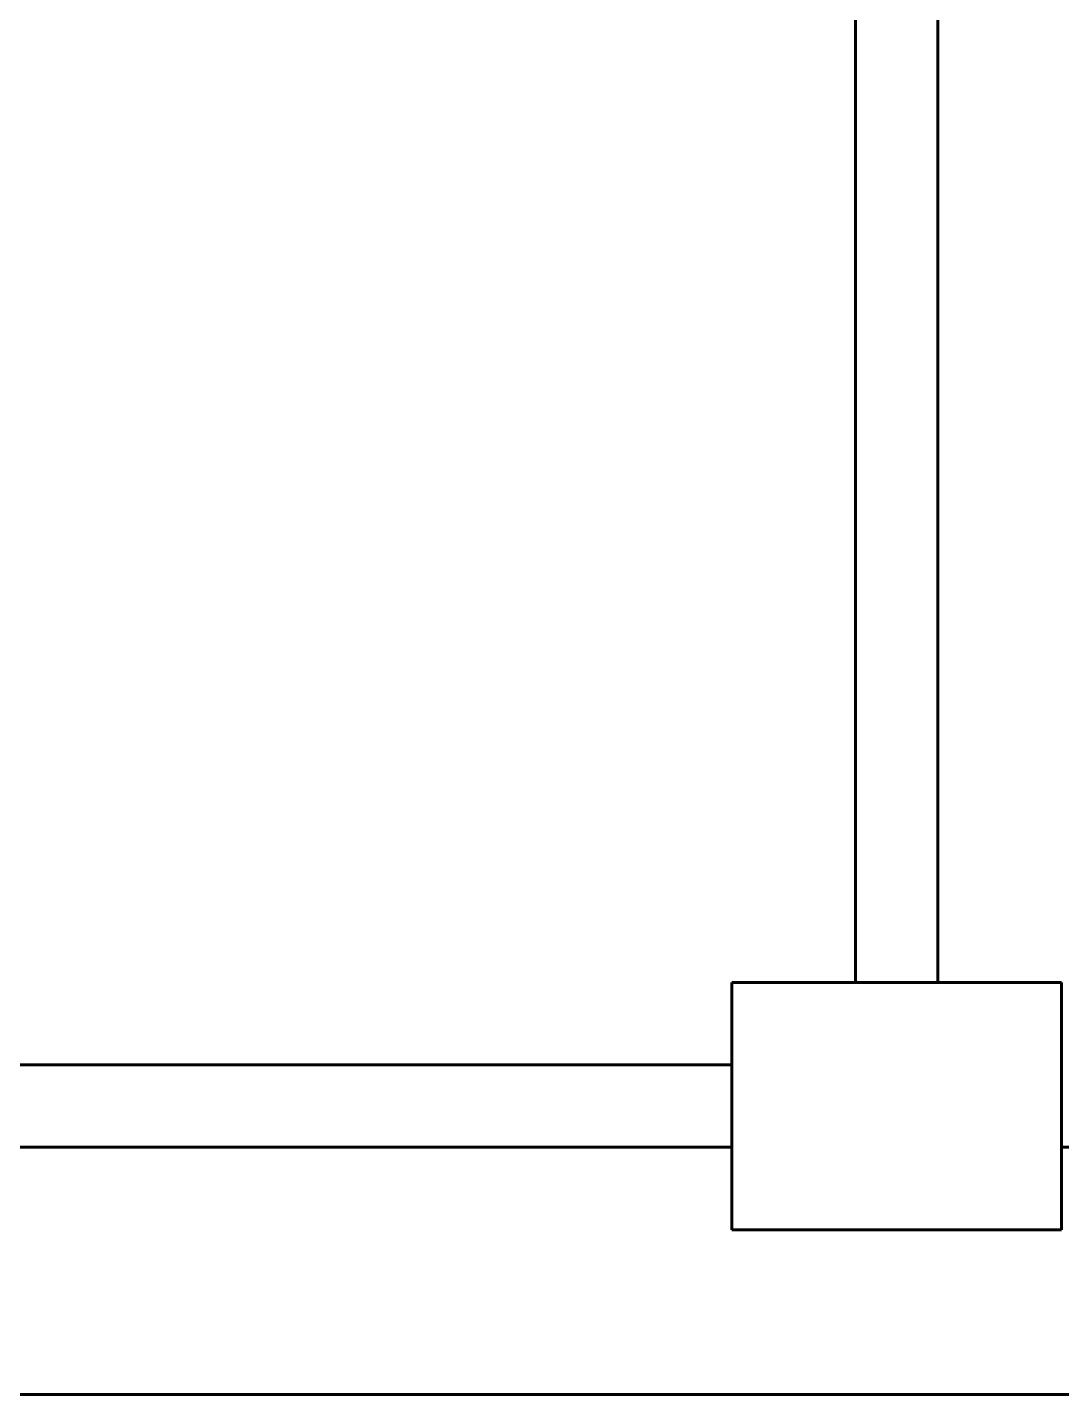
# Model space of a CAD drawing. Extents: x 0 to 297, y 0 to 292.
# Drawn here: x 148.07 to 154.34, y 62.79 to 71.08 of the extents above; entities that cross this region are included whole.
import ezdxf

# ---------------------------------------------------------------- set-up
doc = ezdxf.new("R2010")
doc.units = 0
doc.header["$MEASUREMENT"] = 0
doc.linetypes.add('K5LT_BASIC', pattern=[0])
doc.layers.add('Системный слой', color=7, linetype='Continuous')

# ---------------------------------------------------------------- blocks, each defined once
blk = doc.blocks.new('*U')
at = {"layer": 'Системный слой', "linetype": 'K5LT_BASIC', "lineweight": 60}
for p, q in [((154.3378, 65.2856), (152.3378, 65.2856)), ((152.3378, 65.2856), (152.3378, 63.7856)), ((154.3378, 65.2856), (152.3378, 65.2856)), ((152.3378, 65.2856), (152.3378, 63.7856)), ((154.3378, 65.2856), (152.3378, 65.2856)), ((152.3378, 65.2856), (152.3378, 63.7856)), ((154.3378, 63.7856), (154.3378, 65.2856)), ((154.3378, 63.7856), (154.3378, 65.2856)), ((154.3378, 63.7856), (154.3378, 65.2856)), ((152.3378, 63.7856), (154.3378, 63.7856)), ((152.3378, 63.7856), (154.3378, 63.7856)), ((152.3378, 63.7856), (154.3378, 63.7856))]:
    blk.add_line(p, q, dxfattribs=at)

msp = doc.modelspace()

# ---------------------------------------------------------------- linework, layer by layer
at = {"layer": 'Системный слой', "linetype": 'K5LT_BASIC', "lineweight": 60}
for p, q in [((153.5875, 87.7858), (153.5876, 65.2853)), ((153.0876, 65.2856), (153.0876, 85.2856)), ((153.5876, 65.2853), (153.5876, 85.2856)), ((153.0875, 65.2851), (153.0875, 79.2851)), ((153.5875, 65.2851), (153.5875, 79.2851)), ((153.0876, 78.2853), (153.0876, 65.2856)), ((153.5876, 65.2853), (153.5876, 78.2853)), ((152.3378, 65.2856), (152.3378, 63.7856)), ((152.3378, 65.2856), (154.3378, 65.2856)), ((154.3378, 65.2856), (152.3378, 65.2856)), ((152.3378, 63.7856), (152.3378, 65.2856)), ((152.3378, 65.2856), (152.3378, 63.7856)), ((152.3378, 65.2856), (154.3378, 65.2856)), ((152.8375, 65.2851), (152.3378, 65.2856)), ((154.3378, 65.2856), (152.3378, 65.2856)), ((152.3378, 65.2856), (152.3378, 63.7856)), ((152.3378, 65.2856), (154.3378, 65.2856)), ((154.3378, 65.2856), (152.3378, 65.2856)), ((152.3378, 63.7856), (152.3378, 65.2856)), ((152.3378, 65.2856), (152.3378, 63.7856)), ((152.3378, 65.2856), (154.3378, 65.2856)), ((154.3378, 65.2856), (154.3378, 63.7856)), ((154.3378, 65.2856), (154.3378, 63.7856)), ((154.3378, 65.2856), (154.3378, 63.7856)), ((154.3378, 65.2856), (154.3378, 63.7856)), ((154.3378, 65.2856), (154.3378, 64.2856)), ((154.3378, 63.7856), (154.3378, 65.2856)), ((154.3378, 65.2856), (154.3378, 63.7856)), ((154.3378, 65.2856), (154.3378, 63.7856)), ((154.3378, 65.2856), (154.3378, 63.7856)), ((154.3378, 65.2856), (154.3378, 63.7856)), ((146.338, 64.7857), (152.338, 64.7857)), ((152.3378, 64.2856), (146.3378, 64.2856)), ((160.3378, 64.2856), (154.3378, 64.2856)), ((154.3378, 63.7856), (152.3378, 63.7856)), ((152.3378, 63.7856), (154.3378, 63.7856)), ((154.3378, 63.7856), (152.3378, 63.7856)), ((152.3378, 63.7856), (154.3378, 63.7856)), ((154.3378, 63.7856), (152.3378, 63.7856)), ((152.3378, 63.7856), (154.3378, 63.7856)), ((154.3378, 63.7856), (152.3378, 63.7856)), ((152.3378, 63.7856), (154.3378, 63.7856)), ((153.5878, 63.7856), (152.8378, 63.7856)), ((153.5878, 63.7856), (152.8378, 63.7856)), ((153.5878, 63.7856), (152.8378, 63.7856)), ((153.5878, 63.7856), (152.8378, 63.7856)), ((157.3375, 62.7855), (146.3378, 62.7856))]:
    msp.add_line(p, q, dxfattribs=at)

# ---------------------------------------------------------------- block references
at = {"layer": 'Системный слой'}
msp.add_blockref('*U', (0, 0), dxfattribs=at)
msp.add_blockref('*U', (0, 0), dxfattribs=at)
msp.add_blockref('*U', (0, 0), dxfattribs=at)
msp.add_blockref('*U', (0, 0), dxfattribs=at)
msp.add_blockref('*U', (0, 0), dxfattribs=at)
msp.add_blockref('*U', (0, 0), dxfattribs=at)
msp.add_blockref('*U', (0, 0), dxfattribs=at)
msp.add_blockref('*U', (0, 0), dxfattribs=at)
msp.add_blockref('*U', (0, 0), dxfattribs=at)
msp.add_blockref('*U', (0, 0), dxfattribs=at)
msp.add_blockref('*U', (0, 0), dxfattribs=at)
msp.add_blockref('*U', (0, 0), dxfattribs=at)
msp.add_blockref('*U', (0, 0), dxfattribs=at)
msp.add_blockref('*U', (0, 0), dxfattribs=at)
msp.add_blockref('*U', (0, 0), dxfattribs=at)
msp.add_blockref('*U', (0, 0), dxfattribs=at)
msp.add_blockref('*U', (0, 0), dxfattribs=at)
msp.add_blockref('*U', (0, 0), dxfattribs=at)
msp.add_blockref('*U', (0, 0), dxfattribs=at)
msp.add_blockref('*U', (0, 0), dxfattribs=at)
msp.add_blockref('*U', (0, 0), dxfattribs=at)
msp.add_blockref('*U', (0, 0), dxfattribs=at)
msp.add_blockref('*U', (0, 0), dxfattribs=at)
msp.add_blockref('*U', (0, 0), dxfattribs=at)
msp.add_blockref('*U', (0, 0), dxfattribs=at)
msp.add_blockref('*U', (0, 0), dxfattribs=at)
msp.add_blockref('*U', (0, 0), dxfattribs=at)
msp.add_blockref('*U', (0, 0), dxfattribs=at)
msp.add_blockref('*U', (0, 0), dxfattribs=at)
msp.add_blockref('*U', (0, 0), dxfattribs=at)
msp.add_blockref('*U', (0, 0), dxfattribs=at)
msp.add_blockref('*U', (0, 0), dxfattribs=at)
msp.add_blockref('*U', (0, 0), dxfattribs=at)
msp.add_blockref('*U', (0, 0), dxfattribs=at)
msp.add_blockref('*U', (0, 0), dxfattribs=at)
msp.add_blockref('*U', (0, 0), dxfattribs=at)
msp.add_blockref('*U', (0, 0), dxfattribs=at)
msp.add_blockref('*U', (0, 0), dxfattribs=at)
msp.add_blockref('*U', (0, 0), dxfattribs=at)
msp.add_blockref('*U', (0, 0), dxfattribs=at)
msp.add_blockref('*U', (0, 0), dxfattribs=at)
msp.add_blockref('*U', (0, 0), dxfattribs=at)
msp.add_blockref('*U', (0, 0), dxfattribs=at)
msp.add_blockref('*U', (0, 0), dxfattribs=at)
msp.add_blockref('*U', (0, 0), dxfattribs=at)
msp.add_blockref('*U', (0, 0), dxfattribs=at)
msp.add_blockref('*U', (0, 0), dxfattribs=at)
msp.add_blockref('*U', (0, 0), dxfattribs=at)
msp.add_blockref('*U', (0, 0), dxfattribs=at)
msp.add_blockref('*U', (0, 0), dxfattribs=at)
msp.add_blockref('*U', (0, 0), dxfattribs=at)
msp.add_blockref('*U', (0, 0), dxfattribs=at)
msp.add_blockref('*U', (0, 0), dxfattribs=at)
msp.add_blockref('*U', (0, 0), dxfattribs=at)
msp.add_blockref('*U', (0, 0), dxfattribs=at)
msp.add_blockref('*U', (0, 0), dxfattribs=at)
msp.add_blockref('*U', (0, 0), dxfattribs=at)
msp.add_blockref('*U', (0, 0), dxfattribs=at)
msp.add_blockref('*U', (0, 0), dxfattribs=at)
msp.add_blockref('*U', (0, 0), dxfattribs=at)
msp.add_blockref('*U', (0, 0), dxfattribs=at)
msp.add_blockref('*U', (0, 0), dxfattribs=at)
msp.add_blockref('*U', (0, 0), dxfattribs=at)
msp.add_blockref('*U', (0, 0), dxfattribs=at)
msp.add_blockref('*U', (0, 0), dxfattribs=at)
msp.add_blockref('*U', (0, 0), dxfattribs=at)
msp.add_blockref('*U', (0, 0), dxfattribs=at)
msp.add_blockref('*U', (0, 0), dxfattribs=at)
msp.add_blockref('*U', (0, 0), dxfattribs=at)
msp.add_blockref('*U', (0, 0), dxfattribs=at)
msp.add_blockref('*U', (0, 0), dxfattribs=at)
msp.add_blockref('*U', (0, 0), dxfattribs=at)
msp.add_blockref('*U', (0, 0), dxfattribs=at)
msp.add_blockref('*U', (0, 0), dxfattribs=at)
msp.add_blockref('*U', (0, 0), dxfattribs=at)
msp.add_blockref('*U', (0, 0), dxfattribs=at)
msp.add_blockref('*U', (0, 0), dxfattribs=at)
msp.add_blockref('*U', (0, 0), dxfattribs=at)
msp.add_blockref('*U', (0, 0), dxfattribs=at)
msp.add_blockref('*U', (0, 0), dxfattribs=at)
msp.add_blockref('*U', (0, 0), dxfattribs=at)
msp.add_blockref('*U', (0, 0), dxfattribs=at)
msp.add_blockref('*U', (0, 0), dxfattribs=at)
msp.add_blockref('*U', (0, 0), dxfattribs=at)
msp.add_blockref('*U', (0, 0), dxfattribs=at)
msp.add_blockref('*U', (0, 0), dxfattribs=at)
msp.add_blockref('*U', (0, 0), dxfattribs=at)
msp.add_blockref('*U', (0, 0), dxfattribs=at)
msp.add_blockref('*U', (0, 0), dxfattribs=at)
msp.add_blockref('*U', (0, 0), dxfattribs=at)
msp.add_blockref('*U', (0, 0), dxfattribs=at)
msp.add_blockref('*U', (0, 0), dxfattribs=at)
msp.add_blockref('*U', (0, 0), dxfattribs=at)
msp.add_blockref('*U', (0, 0), dxfattribs=at)
msp.add_blockref('*U', (0, 0), dxfattribs=at)
msp.add_blockref('*U', (0, 0), dxfattribs=at)
msp.add_blockref('*U', (0, 0), dxfattribs=at)
msp.add_blockref('*U', (0, 0), dxfattribs=at)
msp.add_blockref('*U', (0, 0), dxfattribs=at)
msp.add_blockref('*U', (0, 0), dxfattribs=at)
msp.add_blockref('*U', (0, 0), dxfattribs=at)
msp.add_blockref('*U', (0, 0), dxfattribs=at)
msp.add_blockref('*U', (0, 0), dxfattribs=at)
msp.add_blockref('*U', (0, 0), dxfattribs=at)
msp.add_blockref('*U', (0, 0), dxfattribs=at)
msp.add_blockref('*U', (0, 0), dxfattribs=at)
msp.add_blockref('*U', (0, 0), dxfattribs=at)
msp.add_blockref('*U', (0, 0), dxfattribs=at)
msp.add_blockref('*U', (0, 0), dxfattribs=at)
msp.add_blockref('*U', (0, 0), dxfattribs=at)
msp.add_blockref('*U', (0, 0), dxfattribs=at)
msp.add_blockref('*U', (0, 0), dxfattribs=at)
msp.add_blockref('*U', (0, 0), dxfattribs=at)
msp.add_blockref('*U', (0, 0), dxfattribs=at)
msp.add_blockref('*U', (0, 0), dxfattribs=at)
msp.add_blockref('*U', (0, 0), dxfattribs=at)
msp.add_blockref('*U', (0, 0), dxfattribs=at)
msp.add_blockref('*U', (0, 0), dxfattribs=at)
msp.add_blockref('*U', (0, 0), dxfattribs=at)
msp.add_blockref('*U', (0, 0), dxfattribs=at)
msp.add_blockref('*U', (0, 0), dxfattribs=at)
msp.add_blockref('*U', (0, 0), dxfattribs=at)
msp.add_blockref('*U', (0, 0), dxfattribs=at)
msp.add_blockref('*U', (0, 0), dxfattribs=at)
msp.add_blockref('*U', (0, 0), dxfattribs=at)
msp.add_blockref('*U', (0, 0), dxfattribs=at)
msp.add_blockref('*U', (0, 0), dxfattribs=at)
msp.add_blockref('*U', (0, 0), dxfattribs=at)
msp.add_blockref('*U', (0, 0), dxfattribs=at)
msp.add_blockref('*U', (0, 0), dxfattribs=at)
msp.add_blockref('*U', (0, 0), dxfattribs=at)
msp.add_blockref('*U', (0, 0), dxfattribs=at)
msp.add_blockref('*U', (0, 0), dxfattribs=at)
msp.add_blockref('*U', (0, 0), dxfattribs=at)
msp.add_blockref('*U', (0, 0), dxfattribs=at)
msp.add_blockref('*U', (0, 0), dxfattribs=at)
msp.add_blockref('*U', (0, 0), dxfattribs=at)
msp.add_blockref('*U', (0, 0), dxfattribs=at)
msp.add_blockref('*U', (0, 0), dxfattribs=at)
msp.add_blockref('*U', (0, 0), dxfattribs=at)
msp.add_blockref('*U', (0, 0), dxfattribs=at)
msp.add_blockref('*U', (0, 0), dxfattribs=at)
msp.add_blockref('*U', (0, 0), dxfattribs=at)
msp.add_blockref('*U', (0, 0), dxfattribs=at)
msp.add_blockref('*U', (0, 0), dxfattribs=at)
msp.add_blockref('*U', (0, 0), dxfattribs=at)
msp.add_blockref('*U', (0, 0), dxfattribs=at)
msp.add_blockref('*U', (0, 0), dxfattribs=at)
msp.add_blockref('*U', (0, 0), dxfattribs=at)
msp.add_blockref('*U', (0, 0), dxfattribs=at)
msp.add_blockref('*U', (0, 0), dxfattribs=at)
msp.add_blockref('*U', (0, 0), dxfattribs=at)
msp.add_blockref('*U', (0, 0), dxfattribs=at)
msp.add_blockref('*U', (0, 0), dxfattribs=at)
msp.add_blockref('*U', (0, 0), dxfattribs=at)
msp.add_blockref('*U', (0, 0), dxfattribs=at)
msp.add_blockref('*U', (0, 0), dxfattribs=at)
msp.add_blockref('*U', (0, 0), dxfattribs=at)
msp.add_blockref('*U', (0, 0), dxfattribs=at)
msp.add_blockref('*U', (0, 0), dxfattribs=at)
msp.add_blockref('*U', (0, 0), dxfattribs=at)
msp.add_blockref('*U', (0, 0), dxfattribs=at)
msp.add_blockref('*U', (0, 0), dxfattribs=at)
msp.add_blockref('*U', (0, 0), dxfattribs=at)
msp.add_blockref('*U', (0, 0), dxfattribs=at)
msp.add_blockref('*U', (0, 0), dxfattribs=at)
msp.add_blockref('*U', (0, 0), dxfattribs=at)
msp.add_blockref('*U', (0, 0), dxfattribs=at)
msp.add_blockref('*U', (0, 0), dxfattribs=at)
msp.add_blockref('*U', (0, 0), dxfattribs=at)
msp.add_blockref('*U', (0, 0), dxfattribs=at)
msp.add_blockref('*U', (0, 0), dxfattribs=at)
msp.add_blockref('*U', (0, 0), dxfattribs=at)
msp.add_blockref('*U', (0, 0), dxfattribs=at)
msp.add_blockref('*U', (0, 0), dxfattribs=at)
msp.add_blockref('*U', (0, 0), dxfattribs=at)
msp.add_blockref('*U', (0, 0), dxfattribs=at)
msp.add_blockref('*U', (0, 0), dxfattribs=at)
msp.add_blockref('*U', (0, 0), dxfattribs=at)
msp.add_blockref('*U', (0, 0), dxfattribs=at)
msp.add_blockref('*U', (0, 0), dxfattribs=at)
msp.add_blockref('*U', (0, 0), dxfattribs=at)
msp.add_blockref('*U', (0, 0), dxfattribs=at)
msp.add_blockref('*U', (0, 0), dxfattribs=at)
msp.add_blockref('*U', (0, 0), dxfattribs=at)
msp.add_blockref('*U', (0, 0), dxfattribs=at)
msp.add_blockref('*U', (0, 0), dxfattribs=at)
msp.add_blockref('*U', (0, 0), dxfattribs=at)
msp.add_blockref('*U', (0, 0), dxfattribs=at)
msp.add_blockref('*U', (0, 0), dxfattribs=at)
msp.add_blockref('*U', (0, 0), dxfattribs=at)
msp.add_blockref('*U', (0, 0), dxfattribs=at)
msp.add_blockref('*U', (0, 0), dxfattribs=at)
msp.add_blockref('*U', (0, 0), dxfattribs=at)
msp.add_blockref('*U', (0, 0), dxfattribs=at)
msp.add_blockref('*U', (0, 0), dxfattribs=at)
msp.add_blockref('*U', (0, 0), dxfattribs=at)
msp.add_blockref('*U', (0, 0), dxfattribs=at)
msp.add_blockref('*U', (0, 0), dxfattribs=at)
msp.add_blockref('*U', (0, 0), dxfattribs=at)
msp.add_blockref('*U', (0, 0), dxfattribs=at)
msp.add_blockref('*U', (0, 0), dxfattribs=at)
msp.add_blockref('*U', (0, 0), dxfattribs=at)
msp.add_blockref('*U', (0, 0), dxfattribs=at)
msp.add_blockref('*U', (0, 0), dxfattribs=at)
msp.add_blockref('*U', (0, 0), dxfattribs=at)
msp.add_blockref('*U', (0, 0), dxfattribs=at)
msp.add_blockref('*U', (0, 0), dxfattribs=at)
msp.add_blockref('*U', (0, 0), dxfattribs=at)
msp.add_blockref('*U', (0, 0), dxfattribs=at)
msp.add_blockref('*U', (0, 0), dxfattribs=at)
msp.add_blockref('*U', (0, 0), dxfattribs=at)
msp.add_blockref('*U', (0, 0), dxfattribs=at)
msp.add_blockref('*U', (0, 0), dxfattribs=at)
msp.add_blockref('*U', (0, 0), dxfattribs=at)
msp.add_blockref('*U', (0, 0), dxfattribs=at)
msp.add_blockref('*U', (0, 0), dxfattribs=at)
msp.add_blockref('*U', (0, 0), dxfattribs=at)
msp.add_blockref('*U', (0, 0), dxfattribs=at)
msp.add_blockref('*U', (0, 0), dxfattribs=at)
msp.add_blockref('*U', (0, 0), dxfattribs=at)
msp.add_blockref('*U', (0, 0), dxfattribs=at)
msp.add_blockref('*U', (0, 0), dxfattribs=at)
msp.add_blockref('*U', (0, 0), dxfattribs=at)
msp.add_blockref('*U', (0, 0), dxfattribs=at)
msp.add_blockref('*U', (0, 0), dxfattribs=at)
msp.add_blockref('*U', (0, 0), dxfattribs=at)
msp.add_blockref('*U', (0, 0), dxfattribs=at)
msp.add_blockref('*U', (0, 0), dxfattribs=at)
msp.add_blockref('*U', (0, 0), dxfattribs=at)
msp.add_blockref('*U', (0, 0), dxfattribs=at)
msp.add_blockref('*U', (0, 0), dxfattribs=at)
msp.add_blockref('*U', (0, 0), dxfattribs=at)
msp.add_blockref('*U', (0, 0), dxfattribs=at)
msp.add_blockref('*U', (0, 0), dxfattribs=at)
msp.add_blockref('*U', (0, 0), dxfattribs=at)
msp.add_blockref('*U', (0, 0), dxfattribs=at)
msp.add_blockref('*U', (0, 0), dxfattribs=at)
msp.add_blockref('*U', (0, 0), dxfattribs=at)
msp.add_blockref('*U', (0, 0), dxfattribs=at)
msp.add_blockref('*U', (0, 0), dxfattribs=at)
msp.add_blockref('*U', (0, 0), dxfattribs=at)
msp.add_blockref('*U', (0, 0), dxfattribs=at)
msp.add_blockref('*U', (0, 0), dxfattribs=at)
msp.add_blockref('*U', (0, 0), dxfattribs=at)
msp.add_blockref('*U', (0, 0), dxfattribs=at)
msp.add_blockref('*U', (0, 0), dxfattribs=at)
msp.add_blockref('*U', (0, 0), dxfattribs=at)
msp.add_blockref('*U', (0, 0), dxfattribs=at)
msp.add_blockref('*U', (0, 0), dxfattribs=at)
msp.add_blockref('*U', (0, 0), dxfattribs=at)
msp.add_blockref('*U', (0, 0), dxfattribs=at)
msp.add_blockref('*U', (0, 0), dxfattribs=at)
msp.add_blockref('*U', (0, 0), dxfattribs=at)
msp.add_blockref('*U', (0, 0), dxfattribs=at)
msp.add_blockref('*U', (0, 0), dxfattribs=at)
msp.add_blockref('*U', (0, 0), dxfattribs=at)
msp.add_blockref('*U', (0, 0), dxfattribs=at)
msp.add_blockref('*U', (0, 0), dxfattribs=at)
msp.add_blockref('*U', (0, 0), dxfattribs=at)
msp.add_blockref('*U', (0, 0), dxfattribs=at)
msp.add_blockref('*U', (0, 0), dxfattribs=at)
msp.add_blockref('*U', (0, 0), dxfattribs=at)
msp.add_blockref('*U', (0, 0), dxfattribs=at)
msp.add_blockref('*U', (0, 0), dxfattribs=at)
msp.add_blockref('*U', (0, 0), dxfattribs=at)
msp.add_blockref('*U', (0, 0), dxfattribs=at)
msp.add_blockref('*U', (0, 0), dxfattribs=at)
msp.add_blockref('*U', (0, 0), dxfattribs=at)
msp.add_blockref('*U', (0, 0), dxfattribs=at)
msp.add_blockref('*U', (0, 0), dxfattribs=at)
msp.add_blockref('*U', (0, 0), dxfattribs=at)
msp.add_blockref('*U', (0, 0), dxfattribs=at)
msp.add_blockref('*U', (0, 0), dxfattribs=at)
msp.add_blockref('*U', (0, 0), dxfattribs=at)
msp.add_blockref('*U', (0, 0), dxfattribs=at)
msp.add_blockref('*U', (0, 0), dxfattribs=at)
msp.add_blockref('*U', (0, 0), dxfattribs=at)
msp.add_blockref('*U', (0, 0), dxfattribs=at)
msp.add_blockref('*U', (0, 0), dxfattribs=at)
msp.add_blockref('*U', (0, 0), dxfattribs=at)
msp.add_blockref('*U', (0, 0), dxfattribs=at)
msp.add_blockref('*U', (0, 0), dxfattribs=at)
msp.add_blockref('*U', (0, 0), dxfattribs=at)
msp.add_blockref('*U', (0, 0), dxfattribs=at)
msp.add_blockref('*U', (0, 0), dxfattribs=at)
msp.add_blockref('*U', (0, 0), dxfattribs=at)
msp.add_blockref('*U', (0, 0), dxfattribs=at)
msp.add_blockref('*U', (0, 0), dxfattribs=at)
msp.add_blockref('*U', (0, 0), dxfattribs=at)
msp.add_blockref('*U', (0, 0), dxfattribs=at)
msp.add_blockref('*U', (0, 0), dxfattribs=at)
msp.add_blockref('*U', (0, 0), dxfattribs=at)
msp.add_blockref('*U', (0, 0), dxfattribs=at)
msp.add_blockref('*U', (0, 0), dxfattribs=at)
msp.add_blockref('*U', (0, 0), dxfattribs=at)
msp.add_blockref('*U', (0, 0), dxfattribs=at)
msp.add_blockref('*U', (0, 0), dxfattribs=at)
msp.add_blockref('*U', (0, 0), dxfattribs=at)
msp.add_blockref('*U', (0, 0), dxfattribs=at)
msp.add_blockref('*U', (0, 0), dxfattribs=at)
msp.add_blockref('*U', (0, 0), dxfattribs=at)
msp.add_blockref('*U', (0, 0), dxfattribs=at)
msp.add_blockref('*U', (0, 0), dxfattribs=at)
msp.add_blockref('*U', (0, 0), dxfattribs=at)
msp.add_blockref('*U', (0, 0), dxfattribs=at)
msp.add_blockref('*U', (0, 0), dxfattribs=at)
msp.add_blockref('*U', (0, 0), dxfattribs=at)
msp.add_blockref('*U', (0, 0), dxfattribs=at)
msp.add_blockref('*U', (0, 0), dxfattribs=at)
msp.add_blockref('*U', (0, 0), dxfattribs=at)
msp.add_blockref('*U', (0, 0), dxfattribs=at)
msp.add_blockref('*U', (0, 0), dxfattribs=at)
msp.add_blockref('*U', (0, 0), dxfattribs=at)
msp.add_blockref('*U', (0, 0), dxfattribs=at)
msp.add_blockref('*U', (0, 0), dxfattribs=at)
msp.add_blockref('*U', (0, 0), dxfattribs=at)
msp.add_blockref('*U', (0, 0), dxfattribs=at)
msp.add_blockref('*U', (0, 0), dxfattribs=at)
msp.add_blockref('*U', (0, 0), dxfattribs=at)
msp.add_blockref('*U', (0, 0), dxfattribs=at)
msp.add_blockref('*U', (0, 0), dxfattribs=at)
msp.add_blockref('*U', (0, 0), dxfattribs=at)
msp.add_blockref('*U', (0, 0), dxfattribs=at)
msp.add_blockref('*U', (0, 0), dxfattribs=at)
msp.add_blockref('*U', (0, 0), dxfattribs=at)
msp.add_blockref('*U', (0, 0), dxfattribs=at)
msp.add_blockref('*U', (0, 0), dxfattribs=at)
msp.add_blockref('*U', (0, 0), dxfattribs=at)
msp.add_blockref('*U', (0, 0), dxfattribs=at)
msp.add_blockref('*U', (0, 0), dxfattribs=at)
msp.add_blockref('*U', (0, 0), dxfattribs=at)
msp.add_blockref('*U', (0, 0), dxfattribs=at)
msp.add_blockref('*U', (0, 0), dxfattribs=at)
msp.add_blockref('*U', (0, 0), dxfattribs=at)
msp.add_blockref('*U', (0, 0), dxfattribs=at)
msp.add_blockref('*U', (0, 0), dxfattribs=at)
msp.add_blockref('*U', (0, 0), dxfattribs=at)
msp.add_blockref('*U', (0, 0), dxfattribs=at)
msp.add_blockref('*U', (0, 0), dxfattribs=at)
msp.add_blockref('*U', (0, 0), dxfattribs=at)
msp.add_blockref('*U', (0, 0), dxfattribs=at)
msp.add_blockref('*U', (0, 0), dxfattribs=at)
msp.add_blockref('*U', (0, 0), dxfattribs=at)
msp.add_blockref('*U', (0, 0), dxfattribs=at)
msp.add_blockref('*U', (0, 0), dxfattribs=at)
msp.add_blockref('*U', (0, 0), dxfattribs=at)
msp.add_blockref('*U', (0, 0), dxfattribs=at)
msp.add_blockref('*U', (0, 0), dxfattribs=at)
msp.add_blockref('*U', (0, 0), dxfattribs=at)
msp.add_blockref('*U', (0, 0), dxfattribs=at)
msp.add_blockref('*U', (0, 0), dxfattribs=at)
msp.add_blockref('*U', (0, 0), dxfattribs=at)
msp.add_blockref('*U', (0, 0), dxfattribs=at)
msp.add_blockref('*U', (0, 0), dxfattribs=at)
msp.add_blockref('*U', (0, 0), dxfattribs=at)
msp.add_blockref('*U', (0, 0), dxfattribs=at)
msp.add_blockref('*U', (0, 0), dxfattribs=at)
msp.add_blockref('*U', (0, 0), dxfattribs=at)
msp.add_blockref('*U', (0, 0), dxfattribs=at)
msp.add_blockref('*U', (0, 0), dxfattribs=at)
msp.add_blockref('*U', (0, 0), dxfattribs=at)
msp.add_blockref('*U', (0, 0), dxfattribs=at)
msp.add_blockref('*U', (0, 0), dxfattribs=at)
msp.add_blockref('*U', (0, 0), dxfattribs=at)
msp.add_blockref('*U', (0, 0), dxfattribs=at)
msp.add_blockref('*U', (0, 0), dxfattribs=at)
msp.add_blockref('*U', (0, 0), dxfattribs=at)
msp.add_blockref('*U', (0, 0), dxfattribs=at)
msp.add_blockref('*U', (0, 0), dxfattribs=at)
msp.add_blockref('*U', (0, 0), dxfattribs=at)
msp.add_blockref('*U', (0, 0), dxfattribs=at)
msp.add_blockref('*U', (0, 0), dxfattribs=at)
msp.add_blockref('*U', (0, 0), dxfattribs=at)
msp.add_blockref('*U', (0, 0), dxfattribs=at)
msp.add_blockref('*U', (0, 0), dxfattribs=at)
msp.add_blockref('*U', (0, 0), dxfattribs=at)
msp.add_blockref('*U', (0, 0), dxfattribs=at)
msp.add_blockref('*U', (0, 0), dxfattribs=at)
msp.add_blockref('*U', (0, 0), dxfattribs=at)
msp.add_blockref('*U', (0, 0), dxfattribs=at)
msp.add_blockref('*U', (0, 0), dxfattribs=at)
msp.add_blockref('*U', (0, 0), dxfattribs=at)
msp.add_blockref('*U', (0, 0), dxfattribs=at)
msp.add_blockref('*U', (0, 0), dxfattribs=at)
msp.add_blockref('*U', (0, 0), dxfattribs=at)
msp.add_blockref('*U', (0, 0), dxfattribs=at)
msp.add_blockref('*U', (0, 0), dxfattribs=at)
msp.add_blockref('*U', (0, 0), dxfattribs=at)
msp.add_blockref('*U', (0, 0), dxfattribs=at)
msp.add_blockref('*U', (0, 0), dxfattribs=at)
msp.add_blockref('*U', (0, 0), dxfattribs=at)
msp.add_blockref('*U', (0, 0), dxfattribs=at)
msp.add_blockref('*U', (0, 0), dxfattribs=at)
msp.add_blockref('*U', (0, 0), dxfattribs=at)
msp.add_blockref('*U', (0, 0), dxfattribs=at)
msp.add_blockref('*U', (0, 0), dxfattribs=at)
msp.add_blockref('*U', (0, 0), dxfattribs=at)
msp.add_blockref('*U', (0, 0), dxfattribs=at)
msp.add_blockref('*U', (0, 0), dxfattribs=at)
msp.add_blockref('*U', (0, 0), dxfattribs=at)
msp.add_blockref('*U', (0, 0), dxfattribs=at)
msp.add_blockref('*U', (0, 0), dxfattribs=at)
msp.add_blockref('*U', (0, 0), dxfattribs=at)
msp.add_blockref('*U', (0, 0), dxfattribs=at)
msp.add_blockref('*U', (0, 0), dxfattribs=at)
msp.add_blockref('*U', (0, 0), dxfattribs=at)
msp.add_blockref('*U', (0, 0), dxfattribs=at)
msp.add_blockref('*U', (0, 0), dxfattribs=at)
msp.add_blockref('*U', (0, 0), dxfattribs=at)
msp.add_blockref('*U', (0, 0), dxfattribs=at)
msp.add_blockref('*U', (0, 0), dxfattribs=at)
msp.add_blockref('*U', (0, 0), dxfattribs=at)
msp.add_blockref('*U', (0, 0), dxfattribs=at)
msp.add_blockref('*U', (0, 0), dxfattribs=at)
msp.add_blockref('*U', (0, 0), dxfattribs=at)
msp.add_blockref('*U', (0, 0), dxfattribs=at)
msp.add_blockref('*U', (0, 0), dxfattribs=at)
msp.add_blockref('*U', (0, 0), dxfattribs=at)
msp.add_blockref('*U', (0, 0), dxfattribs=at)
msp.add_blockref('*U', (0, 0), dxfattribs=at)

doc.saveas('drawing.dxf')
